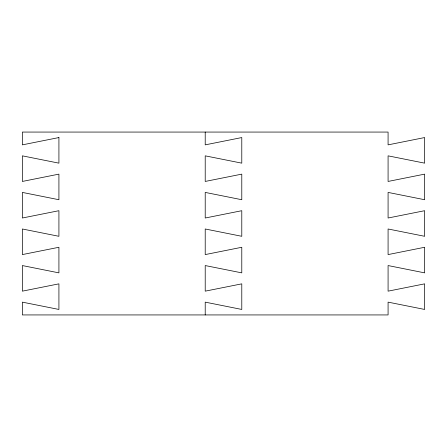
<?xml version="1.0" encoding="UTF-8"?>
<svg xmlns="http://www.w3.org/2000/svg" width="447" height="447" viewBox="0 0 447 447"><rect width="100%" height="100%" fill="white"/><g stroke="black" fill="none" stroke-linecap="round" stroke-linejoin="round"><path stroke-width="0.67" d="M205.212 132.066L205.212 144.867L241.788 137.553L241.788 163.155L205.212 155.841L205.212 181.443L241.788 174.129L241.788 199.725L205.212 192.411L205.212 218.013L241.788 210.699L241.788 236.301L205.212 228.987L205.212 254.589L241.788 247.275L241.788 272.871L205.212 265.557L205.212 291.159L241.788 283.845L241.788 309.447L205.212 302.133L205.212 314.934M58.92 137.553L22.35 144.867L22.35 132.066L388.08 132.066L388.08 144.867L424.65 137.553L424.65 163.155L388.08 155.841L388.08 181.443L424.65 174.129L424.65 199.725L388.08 192.411L388.08 218.013L424.65 210.699L424.65 236.301L388.08 228.987L388.08 254.589L424.65 247.275L424.65 272.871L388.08 265.557L388.08 291.159L424.65 283.845L424.65 309.447L388.08 302.133L388.08 314.934L22.35 314.934L22.35 302.133L58.92 309.447L58.92 283.845L22.35 291.159L22.35 265.557L58.92 272.871L58.92 247.275L22.35 254.589L22.35 228.987L58.92 236.301L58.92 210.699L22.35 218.013L22.35 192.411L58.92 199.725L58.92 174.129L22.35 181.443L22.35 155.841L58.92 163.155L58.92 137.553"/></g></svg>
